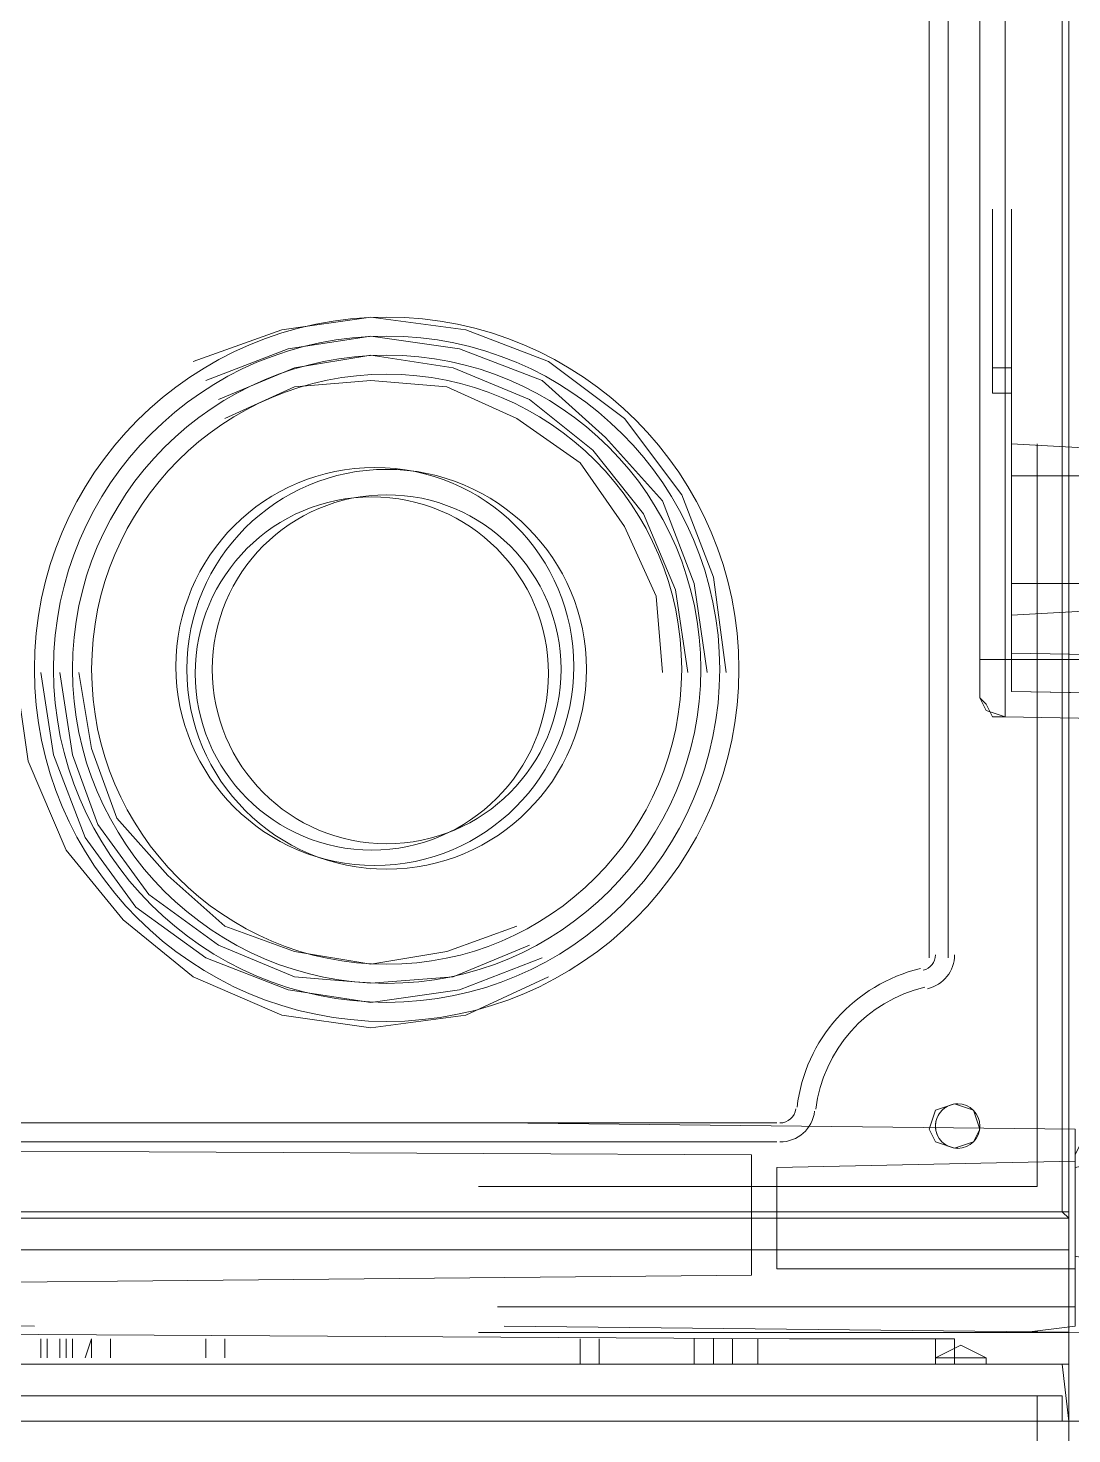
# Model space of a CAD drawing. Header units: millimetres. Extents: x -305 to 1353, y -289 to 1176.
# Drawn here: x 282.31 to 291.55, y 1034.63 to 1047.07 of the extents above; entities that cross this region are included whole.
import ezdxf

# ---------------------------------------------------------------- set-up
doc = ezdxf.new("R2010")
doc.units = ezdxf.units.MM
doc.header["$MEASUREMENT"] = 0
doc.layers.add('PDF_0', color=7, linetype='Continuous')

msp = doc.modelspace()

# ---------------------------------------------------------------- linework, layer by layer
at = {"layer": 'PDF_0', "lineweight": 18}
for points in [[(276.362, 1040.297), (276.362, 1034.85), (276.362, 1034.738), (276.924, 1034.738), (276.924, 1034.85), (276.924, 1036.254), (291.525, 1036.254), (291.525, 1034.794), (291.525, 1034.738), (293.659, 1034.738), (293.659, 1034.794), (293.659, 1087.526), (293.659, 1087.582), (291.525, 1087.582), (291.525, 1087.526), (291.525, 1086.009), (276.924, 1086.009), (276.924, 1087.526), (276.924, 1087.582), (276.362, 1087.582), (276.362, 1087.526), (276.362, 1082.078)], [(291.468, 1036.591), (291.468, 1053.887)], [(291.525, 1036.535), (291.468, 1036.591), (276.98, 1036.591)], [(276.924, 1035.243), (291.468, 1035.243), (291.525, 1035.243)], [(291.188, 1034.738), (291.525, 1034.738), (276.924, 1034.738), (276.98, 1034.738), (277.036, 1034.962), (277.204, 1034.962), (277.261, 1033.446)], [(277.654, 1033.446), (277.654, 1034.962), (291.131, 1034.962), (291.468, 1034.962), (291.468, 1034.738)], [(276.362, 987.397), (276.362, 981.95), (276.362, 981.894), (276.924, 981.894), (276.924, 981.95), (276.924, 983.41), (291.525, 983.41), (291.525, 981.95), (291.525, 981.894), (293.659, 981.894), (293.659, 981.95), (293.659, 1034.682), (293.659, 1034.738), (291.525, 1034.738), (291.525, 1034.682), (291.525, 1033.165), (276.924, 1033.165), (276.924, 1034.625), (276.924, 1034.738), (276.362, 1034.738), (276.362, 1034.625), (276.362, 1029.178)]]:
    msp.add_lwpolyline(points, dxfattribs=at)
for points in [[(276.924, 1036.535), (291.525, 1036.535), (291.525, 1053.887), (283.045, 1053.887), (283.045, 1059.559), (276.924, 1059.559)], [(290.289, 1038.837), (290.289, 1053.887)], [(290.458, 1038.837), (290.458, 1053.887)], [(279.226, 1037.377), (288.941, 1037.377)], [(279.226, 1037.209), (288.941, 1037.209)]]:
    msp.add_lwpolyline(points, close=True, dxfattribs=at)
at = {"layer": 'PDF_0', "lineweight": 0}
for points in [[(294.613, 1052.034), (294.557, 1052.034), (294.332, 1052.034), (294.332, 1051.978), (294.22, 1051.978), (294.164, 1051.978), (290.963, 1051.922), (290.794, 1051.866), (290.738, 1051.697), (290.738, 1051.36), (290.794, 1051.36), (290.963, 1051.36), (290.963, 1041.477), (290.794, 1041.477), (290.738, 1041.477), (290.738, 1051.36), (290.794, 1051.36), (290.963, 1051.36), (290.963, 1051.697), (290.963, 1051.866), (290.963, 1051.922)], [(290.794, 1041.084), (290.738, 1041.14), (290.794, 1041.084), (290.851, 1040.971), (290.963, 1040.971), (294.052, 1040.915), (294.052, 1040.971), (294.052, 1041.027), (293.995, 1041.14), (293.995, 1041.252), (293.995, 1041.364), (293.995, 1041.477), (294.108, 1051.416), (294.782, 1051.416), (294.782, 1051.529), (294.782, 1051.641), (294.782, 1051.753), (294.782, 1051.81), (294.725, 1051.922), (294.725, 1051.978), (294.669, 1051.978), (294.613, 1051.978), (294.557, 1051.978)], [(291.019, 1041.196), (294.276, 1041.14), (291.019, 1041.196), (294.332, 1041.14), (291.019, 1041.196), (291.019, 1041.533), (291.019, 1043.835), (290.851, 1043.835), (290.851, 1045.464)], [(291.019, 1045.464), (291.019, 1043.835)], [(291.019, 1044.06), (290.851, 1044.06)], [(291.244, 1043.218), (291.244, 1036.816), (286.302, 1036.816), (291.244, 1036.816), (291.244, 1043.386)], [(292.03, 1043.33), (291.019, 1043.386), (291.019, 1041.87), (292.03, 1041.926)], [(286.302, 1036.591), (291.468, 1036.591), (291.468, 1043.161)], [(291.468, 1043.105), (291.468, 1036.591), (291.525, 1036.591)], [(291.019, 1041.533), (291.019, 1041.533)], [(291.019, 1041.533), (291.019, 1041.533)], [(290.851, 1040.971), (290.963, 1040.971), (290.963, 1041.027), (290.963, 1041.14), (290.963, 1041.477), (290.794, 1041.477), (290.738, 1041.477), (290.738, 1041.14), (290.794, 1041.027), (290.963, 1040.971), (294.052, 1040.915)], [(290.963, 1041.477), (290.794, 1041.477), (290.738, 1041.477)], [(293.995, 1041.477), (294.669, 1041.421), (293.995, 1041.477), (290.963, 1041.477), (290.963, 1041.084), (290.963, 1040.971)], [(287.93, 1041.364), (287.93, 1041.364)], [(287.93, 1041.364), (287.93, 1041.364)], [(288.155, 1041.364), (288.155, 1041.364)], [(288.324, 1041.364), (288.324, 1041.364)], [(288.324, 1041.364), (288.324, 1041.364)], [(288.492, 1041.364), (288.492, 1041.364)], [(288.492, 1041.364), (288.492, 1041.364)], [(290.963, 1040.971), (290.963, 1040.971)], [(290.963, 1040.971), (290.963, 1040.971)], [(285.347, 1039.792), (285.347, 1039.792)], [(285.347, 1039.623), (285.347, 1039.623)], [(285.347, 1038.781), (285.347, 1038.781)], [(285.347, 1038.613), (285.347, 1038.613)], [(285.347, 1038.444), (285.347, 1038.444)], [(285.347, 1038.22), (285.347, 1038.22)], [(290.514, 1037.153), (290.682, 1037.209), (290.738, 1037.321), (290.682, 1037.49), (290.514, 1037.546)], [(290.514, 1037.546), (290.514, 1037.546)], [(290.514, 1037.546), (290.514, 1037.546)], [(286.47, 1037.377), (291.581, 1037.321), (291.581, 1035.749), (286.47, 1035.749)], [(291.581, 1037.04), (288.941, 1036.984), (288.941, 1036.086), (291.581, 1036.086), (291.581, 1036.198), (291.861, 1036.142), (291.581, 1036.198), (291.581, 1036.928), (291.581, 1036.984), (291.861, 1037.04), (292.816, 1037.096), (291.861, 1037.04), (291.861, 1036.029), (292.816, 1036.029), (292.816, 1035.973), (294.894, 1035.917), (294.894, 1037.153), (292.816, 1037.153), (292.816, 1037.096), (292.816, 1037.321), (291.749, 1037.265), (291.637, 1037.209), (291.581, 1037.096)], [(276.868, 1037.153), (288.717, 1037.096), (288.717, 1036.029), (276.868, 1035.917)], [(290.514, 1037.153), (290.514, 1037.153)], [(290.514, 1037.153), (290.514, 1037.153)], [(291.244, 1036.816), (291.244, 1036.816)], [(276.98, 1036.647), (276.98, 1035.749), (277.036, 1035.636), (277.148, 1035.636), (282.371, 1035.58)], [(286.302, 1036.254), (291.525, 1036.254), (291.525, 1036.535), (290.064, 1036.535), (291.525, 1036.535), (279.338, 1036.535), (276.924, 1036.535), (276.924, 1036.254), (282.146, 1036.254)], [(291.468, 1036.591), (291.468, 1036.591)], [(291.525, 1036.535), (291.525, 1036.535)], [(291.525, 1036.535), (291.525, 1036.535)], [(291.525, 1036.254), (291.525, 1036.254)], [(291.581, 1035.749), (291.581, 1035.58), (291.131, 1035.524)], [(277.935, 1035.299), (277.991, 1035.524), (278.159, 1035.524), (279.058, 1035.524), (279.338, 1035.524), (289.054, 1035.468), (289.334, 1035.468), (290.289, 1035.468), (290.514, 1035.468), (290.514, 1035.243)], [(286.302, 1035.524), (291.525, 1035.524)], [(286.527, 1035.58), (291.805, 1035.524), (292.311, 1035.524)], [(282.427, 1035.299), (282.427, 1035.468)], [(282.483, 1035.468), (282.483, 1035.299)], [(282.596, 1035.299), (282.596, 1035.468)], [(282.652, 1035.468), (282.652, 1035.299)], [(282.708, 1035.299), (282.708, 1035.468)], [(282.876, 1035.299), (282.876, 1035.468), (282.82, 1035.299)], [(283.045, 1035.468), (283.045, 1035.299)], [(283.887, 1035.468), (283.887, 1035.299)], [(284.056, 1035.468), (284.056, 1035.299)], [(287.2, 1035.243), (287.2, 1035.468)], [(287.369, 1035.243), (287.369, 1035.468)], [(288.211, 1035.243), (288.211, 1035.468)], [(288.38, 1035.243), (288.38, 1035.468)], [(288.548, 1035.243), (288.548, 1035.468)], [(288.773, 1035.243), (288.773, 1035.468)], [(290.794, 1035.243), (290.794, 1035.299), (290.345, 1035.299), (290.345, 1035.243), (290.345, 1035.468)], [(290.794, 1035.299), (290.57, 1035.412), (290.345, 1035.299)], [(286.246, 1035.243), (291.356, 1035.243)], [(286.302, 1035.243), (291.468, 1035.243), (291.525, 1034.738)], [(291.525, 1035.243), (291.468, 1035.243)], [(291.244, 1034.962), (291.244, 1033.502)]]:
    msp.add_lwpolyline(points, dxfattribs=at)
for points in [[(283.775, 1044.116), (284.561, 1044.397), (285.347, 1044.509), (286.19, 1044.397), (286.92, 1044.116), (287.594, 1043.611), (288.099, 1042.937), (288.38, 1042.207), (288.492, 1041.364), (288.38, 1042.207), (288.099, 1042.937), (287.594, 1043.611), (286.92, 1044.116), (286.19, 1044.397), (285.347, 1044.509), (284.561, 1044.397)], [(283.887, 1043.948), (284.617, 1044.228), (285.347, 1044.341), (286.133, 1044.228), (286.863, 1043.948), (287.425, 1043.442), (287.93, 1042.881), (288.211, 1042.151), (288.324, 1041.364), (288.211, 1042.151), (287.93, 1042.881), (287.425, 1043.442), (286.863, 1043.948), (286.133, 1044.228), (285.347, 1044.341), (284.617, 1044.228)], [(283.999, 1043.779), (284.673, 1044.06), (285.347, 1044.172), (286.077, 1044.06), (286.751, 1043.779), (287.313, 1043.33), (287.762, 1042.768), (288.043, 1042.094), (288.155, 1041.364), (288.043, 1042.094), (287.762, 1042.768), (287.313, 1043.33), (286.751, 1043.779), (286.077, 1044.06), (285.347, 1044.172), (284.673, 1044.06)], [(284.056, 1043.611), (284.673, 1043.891), (285.347, 1043.948), (286.021, 1043.891), (286.639, 1043.611), (287.2, 1043.218), (287.594, 1042.656), (287.874, 1042.038), (287.93, 1041.364), (287.874, 1042.038), (287.594, 1042.656), (287.2, 1043.218), (286.639, 1043.611), (286.021, 1043.891), (285.347, 1043.948), (284.673, 1043.891)], [(292.03, 1042.151), (291.019, 1042.151), (291.019, 1043.105), (292.03, 1043.105)], [(294.276, 1041.477), (291.019, 1041.533)], [(286.92, 1038.669), (286.19, 1038.332), (285.347, 1038.22), (284.561, 1038.332), (283.775, 1038.669), (283.157, 1039.174), (282.652, 1039.792), (282.315, 1040.578), (282.202, 1041.364), (282.315, 1040.578), (282.652, 1039.792), (283.157, 1039.174), (283.775, 1038.669), (284.561, 1038.332), (285.347, 1038.22), (286.19, 1038.332)], [(286.863, 1038.837), (286.133, 1038.556), (285.347, 1038.444), (284.617, 1038.556), (283.887, 1038.837), (283.269, 1039.287), (282.82, 1039.904), (282.539, 1040.634), (282.427, 1041.364), (282.539, 1040.634), (282.82, 1039.904), (283.269, 1039.287), (283.887, 1038.837), (284.617, 1038.556), (285.347, 1038.444), (286.133, 1038.556)], [(286.751, 1038.95), (286.077, 1038.669), (285.347, 1038.613), (284.673, 1038.669), (283.999, 1038.95), (283.382, 1039.399), (282.932, 1040.017), (282.708, 1040.634), (282.596, 1041.364), (282.708, 1040.634), (282.932, 1040.017), (283.382, 1039.399), (283.999, 1038.95), (284.673, 1038.669), (285.347, 1038.613), (286.077, 1038.669)], [(286.639, 1039.118), (286.021, 1038.893), (285.347, 1038.781), (284.673, 1038.893), (284.056, 1039.118), (283.55, 1039.567), (283.101, 1040.073), (282.876, 1040.69), (282.764, 1041.364), (282.876, 1040.69), (283.101, 1040.073), (283.55, 1039.567), (284.056, 1039.118), (284.673, 1038.893), (285.347, 1038.781), (286.021, 1038.893)], [(290.738, 1037.321), (290.682, 1037.49), (290.514, 1037.546), (290.345, 1037.49), (290.289, 1037.321), (290.345, 1037.209), (290.514, 1037.153), (290.682, 1037.209)], [(290.738, 1037.321), (290.682, 1037.49), (290.514, 1037.546), (290.345, 1037.49), (290.289, 1037.321), (290.345, 1037.209), (290.514, 1037.153), (290.682, 1037.209)], [(291.468, 1036.591), (291.525, 1036.591)]]:
    msp.add_lwpolyline(points, close=True, dxfattribs=at)
at = {"layer": 'PDF_0', "lineweight": 18}
for points in [[(290.237, 1038.729, 0.347717), (290.345, 1038.865, -0.347717)], [(290.276, 1038.565, 0.347655), (290.514, 1038.865, -0.347655)], [(290.212, 1038.743, 0.314797), (289.12, 1037.518, -0.314797)], [(290.251, 1038.579, 0.314842), (289.287, 1037.498, -0.314842)], [(288.969, 1037.377, 0.380047), (289.109, 1037.501, -0.380047)], [(288.969, 1037.209, 0.379946), (289.276, 1037.481, -0.379946)]]:
    msp.add_lwpolyline(points, format="xyb", close=True, dxfattribs=at)
msp.add_lwpolyline([(290.542, 1037.546, 0.414214), (290.345, 1037.349, 0.414214), (290.542, 1037.153)], format="xyb", dxfattribs=at)
for centre, radius in [((285.488, 1041.392), 3.117), ((285.488, 1041.392), 3.117), ((285.488, 1041.392), 2.948), ((285.488, 1041.392), 2.948), ((285.488, 1041.392), 2.78), ((285.488, 1041.392), 2.78), ((285.488, 1041.392), 2.611), ((285.488, 1041.392), 2.611), ((285.488, 1041.392), 1.769), ((285.488, 1041.392), 1.769), ((285.488, 1041.392), 1.544), ((285.488, 1041.392), 1.544), ((290.542, 1037.349), 0.197)]:
    msp.add_circle(centre, radius, dxfattribs=at)
at = {"layer": 'PDF_0', "lineweight": 0}
for centre, radius in [((285.384, 1041.417), 1.761), ((285.384, 1041.417), 1.761), ((285.357, 1041.355), 1.563), ((285.357, 1041.355), 1.563)]:
    msp.add_circle(centre, radius, dxfattribs=at)

doc.saveas('drawing.dxf')
